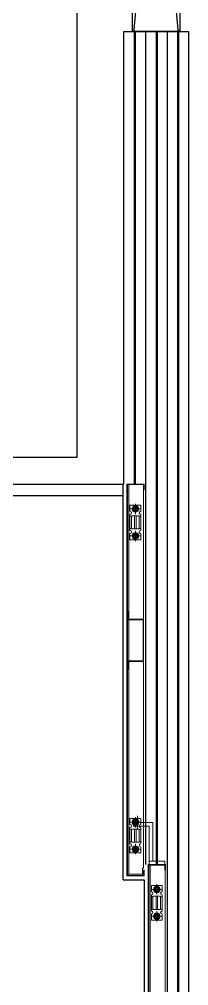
# Model space of a CAD drawing. Header units: millimetres. Extents: x 2370 to 266135, y -585395 to 33485.
# Drawn here: x 214324 to 214764, y 2888 to 5404 of the extents above; entities that cross this region are included whole.
import ezdxf
from ezdxf.lldxf.tags import DXFTag

# ---------------------------------------------------------------- set-up
doc = ezdxf.new("R2010")
doc.units = ezdxf.units.MM
for name, color, linetype in [('1', 1, 'CENTER2'), ('DOOR', 4, 'Continuous'), ('FIN', 9, 'Continuous'), ('주단면도-1$0$A-ST-CONC', 2, 'Continuous')]:
    doc.layers.add(name, color=color, linetype=linetype)
tags = doc.linetypes.add('CENTER', pattern=[2, 1.25, -0.25, 0.25, -0.25]).pattern_tags.tags
tags[10:11] = [DXFTag(74, 4), DXFTag(75, 0), DXFTag(340, '0'), DXFTag(46, 1.0), DXFTag(50, 0.0), DXFTag(44, 0.0), DXFTag(45, 0.0)]
tags[8:9] = [DXFTag(74, 4), DXFTag(75, 0), DXFTag(340, '0'), DXFTag(46, 1.0), DXFTag(50, 0.0), DXFTag(44, 0.0), DXFTag(45, 0.0)]
tags[6:7] = [DXFTag(74, 4), DXFTag(75, 0), DXFTag(340, '0'), DXFTag(46, 1.0), DXFTag(50, 0.0), DXFTag(44, 0.0), DXFTag(45, 0.0)]
tags[4:5] = [DXFTag(74, 4), DXFTag(75, 0), DXFTag(340, '0'), DXFTag(46, 1.0), DXFTag(50, 0.0), DXFTag(44, 0.0), DXFTag(45, 0.0)]
tags = doc.linetypes.add('CENTER2', pattern=[1.125, 0.75, -0.125, 0.125, -0.125]).pattern_tags.tags
tags[10:11] = [DXFTag(74, 4), DXFTag(75, 0), DXFTag(340, '0'), DXFTag(46, 1.0), DXFTag(50, 0.0), DXFTag(44, 0.0), DXFTag(45, 0.0)]
tags[8:9] = [DXFTag(74, 4), DXFTag(75, 0), DXFTag(340, '0'), DXFTag(46, 1.0), DXFTag(50, 0.0), DXFTag(44, 0.0), DXFTag(45, 0.0)]
tags[6:7] = [DXFTag(74, 4), DXFTag(75, 0), DXFTag(340, '0'), DXFTag(46, 1.0), DXFTag(50, 0.0), DXFTag(44, 0.0), DXFTag(45, 0.0)]
tags[4:5] = [DXFTag(74, 4), DXFTag(75, 0), DXFTag(340, '0'), DXFTag(46, 1.0), DXFTag(50, 0.0), DXFTag(44, 0.0), DXFTag(45, 0.0)]
tags = doc.linetypes.add('HIDDEN', pattern=[0.375, 0.25, -0.125]).pattern_tags.tags
tags[6:7] = [DXFTag(74, 4), DXFTag(75, 0), DXFTag(340, '0'), DXFTag(46, 1.0), DXFTag(50, 0.0), DXFTag(44, 0.0), DXFTag(45, 0.0)]
tags[4:5] = [DXFTag(74, 4), DXFTag(75, 0), DXFTag(340, '0'), DXFTag(46, 1.0), DXFTag(50, 0.0), DXFTag(44, 0.0), DXFTag(45, 0.0)]
tags = doc.linetypes.add('PHANTOM', pattern=[2.5, 1.25, -0.25, 0.25, -0.25, 0.25, -0.25]).pattern_tags.tags
tags[14:15] = [DXFTag(74, 4), DXFTag(75, 0), DXFTag(340, '0'), DXFTag(46, 1.0), DXFTag(50, 0.0), DXFTag(44, 0.0), DXFTag(45, 0.0)]
tags[12:13] = [DXFTag(74, 4), DXFTag(75, 0), DXFTag(340, '0'), DXFTag(46, 1.0), DXFTag(50, 0.0), DXFTag(44, 0.0), DXFTag(45, 0.0)]
tags[10:11] = [DXFTag(74, 4), DXFTag(75, 0), DXFTag(340, '0'), DXFTag(46, 1.0), DXFTag(50, 0.0), DXFTag(44, 0.0), DXFTag(45, 0.0)]
tags[8:9] = [DXFTag(74, 4), DXFTag(75, 0), DXFTag(340, '0'), DXFTag(46, 1.0), DXFTag(50, 0.0), DXFTag(44, 0.0), DXFTag(45, 0.0)]
tags[6:7] = [DXFTag(74, 4), DXFTag(75, 0), DXFTag(340, '0'), DXFTag(46, 1.0), DXFTag(50, 0.0), DXFTag(44, 0.0), DXFTag(45, 0.0)]
tags[4:5] = [DXFTag(74, 4), DXFTag(75, 0), DXFTag(340, '0'), DXFTag(46, 1.0), DXFTag(50, 0.0), DXFTag(44, 0.0), DXFTag(45, 0.0)]

# ---------------------------------------------------------------- blocks, each defined once
blk = doc.blocks.new('A$CB6419878')
at = {"linetype": 'Continuous'}
for p, q in [((986.6199979310913, 4494.664366542187, -5.258430046145758e-06), (1154.819997931045, 4494.664366542187, -5.258430046145758e-06)), ((1009.196877795941, 4494.83653651335, -5.258430045133634e-06), (1132.443118066032, 4494.83653651335, -5.258430045133634e-06))]:
    blk.add_line(p, q, dxfattribs=at)
at = {"linetype": 'Continuous', "const_width": 1, "elevation": -5.25843004616881e-06}
blk.add_lwpolyline([(1007.443118066032, 4559.83653651335), (1132.443118066032, 4559.83653651335), (1132.509999922622, 4494.837507613061), (1007.443118066032, 4494.83653651335), (1007.443118065625, 4559.83653651335)], dxfattribs=at)
at = {"linetype": 'Continuous', "elevation": -5.25843004616881e-06}
blk.add_lwpolyline([(1007.443118066032, 4559.83653651335), (1007.443118066032, 4494.83653651335), (1009.196877795941, 4494.83653651335, 0.3888787318529898), (1013.181656588305, 4498.487913542369), (1017.385125447443, 4546.533782455313, -0.3888787318529898), (1025.354683032172, 4553.83653651335), (1114.531553099892, 4553.83653651335, -0.3888787318529898), (1122.501110684621, 4546.533782455313), (1126.704579543759, 4498.487913542369, 0.3888787318529898), (1130.689358336123, 4494.83653651335), (1132.443118066032, 4494.83653651335), (1132.443118066032, 4559.83653651335), (1007.443118066032, 4559.83653651335)], format="xyb", dxfattribs=at)
at = {"layer": '1', "color": 1, "lineweight": 9}
for p, q in [((1029.719997931126, 3250.836536511313, -5.258430045133634e-06), (1002.719997931126, 3250.836536511313, -5.258430045133634e-06)), ((1016.219997931126, 3264.336536511313, -5.258430045133634e-06), (1016.219997931126, 3237.336536511313, -5.258430045133634e-06)), ((1002.719997931126, 3180.836536511313, -5.258430045133634e-06), (1029.719997931126, 3180.836536511313, -5.258430045133634e-06)), ((1016.219997931126, 3194.336536511313, -5.258430045133634e-06), (1016.219997931126, 3167.336536511313, -5.258430045133634e-06)), ((1016.219997931126, 2448.669869845326, -5.25843004616881e-06), (1016.219997931126, 2421.669869845326, -5.25843004616881e-06)), ((1029.719997931126, 2435.169869845326, -5.25843004616881e-06), (1002.719997931126, 2435.169869845326, -5.25843004616881e-06)), ((1016.219997931126, 2378.669869845326, -5.25843004616881e-06), (1016.219997931126, 2351.669869845326, -5.25843004616881e-06)), ((1002.719997931126, 2365.169869845326, -5.25843004616881e-06), (1029.719997931126, 2365.169869845326, -5.25843004616881e-06)), ((1071.91999793108, 2273.669869845093, -5.25843004616881e-06), (1071.91999793108, 2246.669869845093, -5.25843004616881e-06)), ((1085.41999793108, 2260.169869845093, -5.25843004616881e-06), (1058.41999793108, 2260.169869845093, -5.25843004616881e-06)), ((1058.41999793108, 2190.169869845093, -5.25843004616881e-06), (1085.41999793108, 2190.169869845093, -5.25843004616881e-06)), ((1071.91999793108, 2203.669869845093, -5.25843004616881e-06), (1071.91999793108, 2176.669869845093, -5.25843004616881e-06))]:
    blk.add_line(p, q, dxfattribs=at)
at = {"layer": '1', "color": 1, "linetype": 'CENTER', "lineweight": 9}
blk.add_line((1021.41999793108, 2452.169869845093, -5.25843004616881e-06), (1021.41999793108, 2416.169869845093, -5.25843004616881e-06), dxfattribs=at)
at = {"layer": 'DOOR', "lineweight": 9}
for p, q in [((994.1199979310331, 3315.836536511313, -5.258430045133634e-06), (1039.119997931033, 3315.836536511313, -5.258430045133634e-06)), ((994.1199979310331, 3315.836536511313, -5.258430045133634e-06), (994.1199979310331, 2295.169869845326, -5.25843004616881e-06)), ((995.7199979311263, 3315.836536511313, -5.258430045133634e-06), (1037.719997931126, 3315.836536511313, -5.258430045133634e-06)), ((995.7199979311263, 2300.169869845326, -5.25843004616881e-06), (995.7199979311263, 3315.836536511313, -5.258430045133634e-06)), ((995.7199979311263, 3314.23653651122, -5.258430045133634e-06), (1037.519997931056, 3314.23653651122, -5.258430045133634e-06)), ((995.7199979311263, 3314.23653651122, -5.258430045133634e-06), (995.7199979311263, 2296.769869845186, -5.25843004616881e-06)), ((1037.519997931056, 3314.23653651122, -5.258430045133634e-06), (1037.519997931056, 3300.836536511313, -5.258430045133634e-06)), ((1037.519997931056, 3300.836536511313, -5.258430045133634e-06), (1039.119997931033, 3300.836536511313, -5.258430045133634e-06)), ((1037.719997931126, 3315.836536511313, -5.258430045133634e-06), (1037.719997931126, 2315.169869845326, -5.25843004616881e-06)), ((1039.119997931033, 3315.836536511313, -5.258430045133634e-06), (1039.119997931033, 3300.836536511313, -5.258430045133634e-06)), ((1008.714444431564, 3250.836536511313, -5.258430045133634e-06), (1012.467221181345, 3257.336536511313, -5.258430045133634e-06)), ((1012.467221181345, 3244.336536511313, -5.258430045133634e-06), (1008.714444431564, 3250.836536511313, -5.258430045133634e-06)), ((1012.467221181345, 3257.336536511313, -5.258430045133634e-06), (1019.972774680791, 3257.336536511313, -5.258430045133634e-06)), ((1019.972774680791, 3257.336536511313, -5.258430045133634e-06), (1023.725551430456, 3250.836536511313, -5.258430045133634e-06)), ((1023.725551430456, 3250.836536511313, -5.258430045133634e-06), (1019.972774680791, 3244.336536511313, -5.258430045133634e-06)), ((1019.972774680791, 3244.336536511313, -5.258430045133634e-06), (1012.467221181345, 3244.336536511313, -5.258430045133634e-06)), ((1012.467221181345, 3187.336536511313, -5.258430045133634e-06), (1008.714444431564, 3180.836536511313, -5.258430045133634e-06)), ((1008.714444431564, 3180.836536511313, -5.258430045133634e-06), (1012.467221181345, 3174.336536511313, -5.258430045133634e-06)), ((1019.972774680791, 3187.336536511313, -5.258430045133634e-06), (1012.467221181345, 3187.336536511313, -5.258430045133634e-06)), ((1012.467221181345, 3174.336536511313, -5.258430045133634e-06), (1019.972774680791, 3174.336536511313, -5.258430045133634e-06)), ((1023.725551430456, 3180.836536511313, -5.258430045133634e-06), (1019.972774680791, 3187.336536511313, -5.258430045133634e-06)), ((1019.972774680791, 3174.336536511313, -5.258430045133634e-06), (1023.725551430456, 3180.836536511313, -5.258430045133634e-06)), ((995.7199979311263, 2984.014069393859, -5.258430047203986e-06), (997.3199979309866, 2984.014069393859, -5.258430047203986e-06)), ((995.7199979311263, 2984.014069393859, -5.258430047203986e-06), (995.7199979311263, 2962.414069393999, -5.258430047203986e-06)), ((997.3199979309866, 2984.014069393859, -5.258430047203986e-06), (997.3199979309866, 2964.014069393859, -5.258430047203986e-06)), ((995.7199979311263, 2962.414069393999, -5.258430047203986e-06), (1036.119997931033, 2962.414069393999, -5.258430047203986e-06)), ((997.3199979309866, 2964.014069393859, -5.258430047203986e-06), (1037.719997931126, 2964.014069393859, -5.258430047203986e-06)), ((1036.119997931033, 2962.414069393999, -5.258430047203986e-06), (1036.119997931033, 2855.614069393952, -5.258430047203986e-06)), ((1037.719997931126, 2964.014069393859, -5.258430047203986e-06), (1037.719997931126, 2854.014069393859, -5.258430047203986e-06)), ((995.7199979311263, 2855.614069393952, -5.258430047203986e-06), (995.7199979311263, 2834.014069393859, -5.258430047203986e-06)), ((1036.119997931033, 2855.614069393952, -5.258430047203986e-06), (995.7199979311263, 2855.614069393952, -5.258430047203986e-06)), ((997.3199979309866, 2854.014069393859, -5.258430047203986e-06), (997.3199979309866, 2834.014069393859, -5.258430047203986e-06)), ((1037.719997931126, 2854.014069393859, -5.258430047203986e-06), (997.3199979309866, 2854.014069393859, -5.258430047203986e-06)), ((995.7199979311263, 2834.014069393859, -5.258430047203986e-06), (997.3199979309866, 2834.014069393859, -5.258430047203986e-06)), ((1008.714444431564, 2435.169869845326, -5.25843004616881e-06), (1012.467221181345, 2441.669869845326, -5.25843004616881e-06)), ((1012.467221181345, 2441.669869845326, -5.25843004616881e-06), (1019.972774680791, 2441.669869845326, -5.25843004616881e-06)), ((1019.972774680791, 2441.669869845326, -5.25843004616881e-06), (1023.725551430456, 2435.169869845326, -5.25843004616881e-06)), ((1012.467221181345, 2428.669869845326, -5.25843004616881e-06), (1008.714444431564, 2435.169869845326, -5.25843004616881e-06)), ((1011.41999793108, 2434.169869845093, -5.25843004616881e-06), (1011.41999793108, 2425.169869845093, -5.25843004616881e-06)), ((1061.41999793108, 2434.169869845093, -5.25843004616881e-06), (1011.41999793108, 2434.169869845093, -5.25843004616881e-06)), ((1011.41999793108, 2425.169869845093, -5.25843004616881e-06), (1052.41999793108, 2425.169869845093, -5.25843004616881e-06)), ((1019.972774680791, 2428.669869845326, -5.25843004616881e-06), (1012.467221181345, 2428.669869845326, -5.25843004616881e-06)), ((1023.725551430456, 2435.169869845326, -5.25843004616881e-06), (1019.972774680791, 2428.669869845326, -5.25843004616881e-06)), ((1052.41999793108, 2334.169869845093, -5.25843004616881e-06), (1052.41999793108, 2425.169869845093, -5.25843004616881e-06)), ((1061.41999793108, 2434.169869845093, -5.25843004616881e-06), (1061.41999793108, 2334.169869845093, -5.25843004616881e-06)), ((1012.467221181345, 2371.669869845326, -5.25843004616881e-06), (1008.714444431564, 2365.169869845326, -5.25843004616881e-06)), ((1019.972774680791, 2371.669869845326, -5.25843004616881e-06), (1012.467221181345, 2371.669869845326, -5.25843004616881e-06)), ((1023.725551430456, 2365.169869845326, -5.25843004616881e-06), (1019.972774680791, 2371.669869845326, -5.25843004616881e-06)), ((1008.714444431564, 2365.169869845326, -5.25843004616881e-06), (1012.467221181345, 2358.669869845326, -5.25843004616881e-06)), ((1012.467221181345, 2358.669869845326, -5.25843004616881e-06), (1019.972774680791, 2358.669869845326, -5.25843004616881e-06)), ((1019.972774680791, 2358.669869845326, -5.25843004616881e-06), (1023.725551430456, 2365.169869845326, -5.25843004616881e-06)), ((1037.719997931126, 2315.169869845326, -5.25843004616881e-06), (1034.719997931126, 2315.169869845326, -5.25843004616881e-06)), ((1034.719997931126, 2315.169869845326, -5.25843004616881e-06), (1034.719997931126, 2300.169869845326, -5.25843004616881e-06)), ((1049.819997930987, 2325.169869845093, -5.25843004616881e-06), (1094.819997930987, 2325.169869845093, -5.25843004616881e-06)), ((1049.819997930987, 2325.169869845093, -5.25843004616881e-06), (1049.819997930987, 1295.503203179338, -5.258430044098457e-06)), ((1049.91999793108, 2325.169869845093, -5.25843004616881e-06), (1094.91999793108, 2325.169869845093, -5.25843004616881e-06)), ((1051.41999793108, 2325.169869845093, -5.25843004616881e-06), (1093.41999793108, 2325.169869845093, -5.25843004616881e-06)), ((1051.41999793108, 1300.503203179338, -5.258430044098457e-06), (1051.41999793108, 2325.169869845093, -5.25843004616881e-06)), ((1051.41999793108, 2323.569869845, -5.25843004616881e-06), (1093.21999793101, 2323.569869845, -5.25843004616881e-06)), ((1051.41999793108, 2323.569869845, -5.25843004616881e-06), (1051.41999793108, 1297.103203179198, -5.258430044098457e-06)), ((1092.41999793108, 2334.169869845093, -5.25843004616881e-06), (1052.41999793108, 2334.169869845093, -5.25843004616881e-06)), ((1052.41999793108, 2334.169869845093, -5.25843004616881e-06), (1052.41999793108, 2325.169869845093, -5.25843004616881e-06)), ((1061.41999793108, 2334.169869845093, -5.25843004616881e-06), (1052.41999793108, 2334.169869845093, -5.25843004616881e-06)), ((1052.41999793108, 2325.169869845093, -5.25843004616881e-06), (1092.41999793108, 2325.169869845093, -5.25843004616881e-06)), ((1092.41999793108, 2325.169869845093, -5.25843004616881e-06), (1092.41999793108, 2334.169869845093, -5.25843004616881e-06)), ((1093.21999793101, 2323.569869845, -5.25843004616881e-06), (1093.21999793101, 2310.169869845093, -5.25843004616881e-06)), ((1093.41999793108, 2325.169869845093, -5.25843004616881e-06), (1093.41999793108, 1315.503203179338, -5.258430044098457e-06)), ((1094.819997930987, 2325.169869845093, -5.25843004616881e-06), (1094.819997930987, 2310.169869845093, -5.25843004616881e-06)), ((994.1199979310331, 2295.169869845326, -5.25843004616881e-06), (1039.119997931033, 2295.169869845326, -5.25843004616881e-06)), ((1034.719997931126, 2300.169869845326, -5.25843004616881e-06), (995.7199979311263, 2300.169869845326, -5.25843004616881e-06)), ((995.7199979311263, 2296.769869845186, -5.25843004616881e-06), (1037.519997931056, 2296.769869845186, -5.25843004616881e-06)), ((1037.519997931056, 2310.169869845326, -5.25843004616881e-06), (1039.119997931033, 2310.169869845326, -5.25843004616881e-06)), ((1037.519997931056, 2296.769869845186, -5.25843004616881e-06), (1037.519997931056, 2310.169869845326, -5.25843004616881e-06)), ((1039.119997931033, 2295.169869845326, -5.25843004616881e-06), (1039.119997931033, 2310.169869845326, -5.25843004616881e-06)), ((1093.21999793101, 2310.169869845093, -5.25843004616881e-06), (1094.819997930987, 2310.169869845093, -5.25843004616881e-06)), ((1064.414444431517, 2260.169869845093, -5.25843004616881e-06), (1068.167221181298, 2266.669869845093, -5.25843004616881e-06)), ((1068.167221181298, 2266.669869845093, -5.25843004616881e-06), (1075.672774680745, 2266.669869845093, -5.25843004616881e-06)), ((1075.672774680745, 2266.669869845093, -5.25843004616881e-06), (1079.42555143041, 2260.169869845093, -5.25843004616881e-06)), ((1068.167221181298, 2253.669869845093, -5.25843004616881e-06), (1064.414444431517, 2260.169869845093, -5.25843004616881e-06)), ((1075.672774680745, 2253.669869845093, -5.25843004616881e-06), (1068.167221181298, 2253.669869845093, -5.25843004616881e-06)), ((1079.42555143041, 2260.169869845093, -5.25843004616881e-06), (1075.672774680745, 2253.669869845093, -5.25843004616881e-06)), ((1068.167221181298, 2196.669869845093, -5.25843004616881e-06), (1064.414444431517, 2190.169869845093, -5.25843004616881e-06)), ((1064.414444431517, 2190.169869845093, -5.25843004616881e-06), (1068.167221181298, 2183.669869845093, -5.25843004616881e-06)), ((1075.672774680745, 2196.669869845093, -5.25843004616881e-06), (1068.167221181298, 2196.669869845093, -5.25843004616881e-06)), ((1079.42555143041, 2190.169869845093, -5.25843004616881e-06), (1075.672774680745, 2196.669869845093, -5.25843004616881e-06)), ((1075.672774680745, 2183.669869845093, -5.25843004616881e-06), (1079.42555143041, 2190.169869845093, -5.25843004616881e-06)), ((1068.167221181298, 2183.669869845093, -5.25843004616881e-06), (1075.672774680745, 2183.669869845093, -5.25843004616881e-06))]:
    blk.add_line(p, q, dxfattribs=at)
at = {"layer": 'DOOR', "linetype": 'HIDDEN', "lineweight": 9}
for p, q in [((998.9199979310797, 2300.169869845326, -5.25843004616881e-06), (998.9199979310797, 3315.836536511313, -5.258430045133634e-06)), ((1054.619997931033, 1300.503203179338, -5.258430044098457e-06), (1054.619997931033, 2325.169869845093, -5.25843004616881e-06))]:
    blk.add_line(p, q, dxfattribs=at)
at = {"layer": 'DOOR', "lineweight": 9, "ltscale": 8}
for p, q in [((1030.219997931126, 3260.836536511313, -5.258430045133634e-06), (1002.219997931126, 3260.836536511313, -5.258430045133634e-06)), ((1002.219997931126, 3260.836536511313, -5.258430045133634e-06), (1002.219997931126, 3244.836552477209, -5.258430045133634e-06)), ((1030.219997931126, 3244.836552477209, -5.258430045133634e-06), (1030.219997931126, 3260.836536511313, -5.258430045133634e-06)), ((1002.219997931126, 3236.83653651108, -5.258430045133634e-06), (1002.219997931126, 3194.836536511313, -5.258430045133634e-06)), ((1006.219997931126, 3231.836536511313, -5.258430045133634e-06), (1002.219997931126, 3231.836536511313, -5.258430045133634e-06)), ((1026.219997931126, 3232.836536511313, -5.258430045133634e-06), (1006.219997931126, 3232.836536511313, -5.258430045133634e-06)), ((1006.219997931126, 3232.836536511313, -5.258430045133634e-06), (1006.219997931126, 3198.836536511313, -5.258430045133634e-06)), ((1014.219997931126, 3232.836536511313, -5.258430045133634e-06), (1014.219997931126, 3198.836536511313, -5.258430045133634e-06)), ((1018.219997931126, 3232.836536511313, -5.258430045133634e-06), (1018.219997931126, 3198.836536511313, -5.258430045133634e-06)), ((1026.219997931126, 3198.836536511313, -5.258430045133634e-06), (1026.219997931126, 3232.836536511313, -5.258430045133634e-06)), ((1030.219997931126, 3231.836536511313, -5.258430045133634e-06), (1026.219997931126, 3231.836536511313, -5.258430045133634e-06)), ((1030.219997931126, 3194.836536511313, -5.258430045133634e-06), (1030.219997931126, 3236.83653651108, -5.258430045133634e-06)), ((1006.219997931126, 3199.836536511313, -5.258430045133634e-06), (1002.219997931126, 3199.836536511313, -5.258430045133634e-06)), ((1026.219997931126, 3198.836536511313, -5.258430045133634e-06), (1006.219997931126, 3198.836536511313, -5.258430045133634e-06)), ((1030.219997931126, 3199.836536511313, -5.258430045133634e-06), (1026.219997931126, 3199.836536511313, -5.258430045133634e-06)), ((1002.219997931126, 3186.836520545185, -5.258430045133634e-06), (1002.219997931126, 3170.836536511313, -5.258430045133634e-06)), ((1002.219997931126, 3170.836536511313, -5.258430045133634e-06), (1030.219997931126, 3170.836536511313, -5.258430045133634e-06)), ((1030.219997931126, 3170.836536511313, -5.258430045133634e-06), (1030.219997931126, 3186.836520545185, -5.258430045133634e-06)), ((1002.219997931126, 2445.169869845326, -5.25843004616881e-06), (1002.219997931126, 2429.169885811221, -5.25843004616881e-06)), ((1030.219997931126, 2445.169869845326, -5.25843004616881e-06), (1002.219997931126, 2445.169869845326, -5.25843004616881e-06)), ((1030.219997931126, 2429.169885811221, -5.25843004616881e-06), (1030.219997931126, 2445.169869845326, -5.25843004616881e-06)), ((1002.219997931126, 2421.169869845093, -5.25843004616881e-06), (1002.219997931126, 2379.169869845326, -5.25843004616881e-06)), ((1006.219997931126, 2416.169869845326, -5.25843004616881e-06), (1002.219997931126, 2416.169869845326, -5.25843004616881e-06)), ((1026.219997931126, 2417.169869845326, -5.25843004616881e-06), (1006.219997931126, 2417.169869845326, -5.25843004616881e-06)), ((1006.219997931126, 2417.169869845326, -5.25843004616881e-06), (1006.219997931126, 2383.169869845326, -5.25843004616881e-06)), ((1014.219997931126, 2417.169869845326, -5.25843004616881e-06), (1014.219997931126, 2383.169869845326, -5.25843004616881e-06)), ((1018.219997931126, 2417.169869845326, -5.25843004616881e-06), (1018.219997931126, 2383.169869845326, -5.25843004616881e-06)), ((1026.219997931126, 2383.169869845326, -5.25843004616881e-06), (1026.219997931126, 2417.169869845326, -5.25843004616881e-06)), ((1030.219997931126, 2416.169869845326, -5.25843004616881e-06), (1026.219997931126, 2416.169869845326, -5.25843004616881e-06)), ((1030.219997931126, 2379.169869845326, -5.25843004616881e-06), (1030.219997931126, 2421.169869845093, -5.25843004616881e-06)), ((1006.219997931126, 2384.169869845326, -5.25843004616881e-06), (1002.219997931126, 2384.169869845326, -5.25843004616881e-06)), ((1002.219997931126, 2371.169853879197, -5.25843004616881e-06), (1002.219997931126, 2355.169869845326, -5.25843004616881e-06)), ((1026.219997931126, 2383.169869845326, -5.25843004616881e-06), (1006.219997931126, 2383.169869845326, -5.25843004616881e-06)), ((1030.219997931126, 2384.169869845326, -5.25843004616881e-06), (1026.219997931126, 2384.169869845326, -5.25843004616881e-06)), ((1030.219997931126, 2355.169869845326, -5.25843004616881e-06), (1030.219997931126, 2371.169853879197, -5.25843004616881e-06)), ((1002.219997931126, 2355.169869845326, -5.25843004616881e-06), (1030.219997931126, 2355.169869845326, -5.25843004616881e-06)), ((1085.91999793108, 2270.169869845093, -5.25843004616881e-06), (1057.91999793108, 2270.169869845093, -5.25843004616881e-06)), ((1057.91999793108, 2270.169869845093, -5.25843004616881e-06), (1057.91999793108, 2254.169885810988, -5.25843004616881e-06)), ((1085.91999793108, 2254.169885810988, -5.25843004616881e-06), (1085.91999793108, 2270.169869845093, -5.25843004616881e-06)), ((1057.91999793108, 2246.16986984486, -5.25843004616881e-06), (1057.91999793108, 2204.169869845093, -5.25843004616881e-06)), ((1061.91999793108, 2241.169869845093, -5.25843004616881e-06), (1057.91999793108, 2241.169869845093, -5.25843004616881e-06)), ((1081.91999793108, 2242.169869845093, -5.25843004616881e-06), (1061.91999793108, 2242.169869845093, -5.25843004616881e-06)), ((1061.91999793108, 2242.169869845093, -5.25843004616881e-06), (1061.91999793108, 2208.169869845093, -5.25843004616881e-06)), ((1069.91999793108, 2242.169869845093, -5.25843004616881e-06), (1069.91999793108, 2208.169869845093, -5.25843004616881e-06)), ((1073.91999793108, 2242.169869845093, -5.25843004616881e-06), (1073.91999793108, 2208.169869845093, -5.25843004616881e-06)), ((1081.91999793108, 2208.169869845093, -5.25843004616881e-06), (1081.91999793108, 2242.169869845093, -5.25843004616881e-06)), ((1085.91999793108, 2241.169869845093, -5.25843004616881e-06), (1081.91999793108, 2241.169869845093, -5.25843004616881e-06)), ((1085.91999793108, 2204.169869845093, -5.25843004616881e-06), (1085.91999793108, 2246.16986984486, -5.25843004616881e-06)), ((1061.91999793108, 2209.169869845093, -5.25843004616881e-06), (1057.91999793108, 2209.169869845093, -5.25843004616881e-06)), ((1057.91999793108, 2196.169853878964, -5.25843004616881e-06), (1057.91999793108, 2180.169869845093, -5.25843004616881e-06)), ((1081.91999793108, 2208.169869845093, -5.25843004616881e-06), (1061.91999793108, 2208.169869845093, -5.25843004616881e-06)), ((1085.91999793108, 2209.169869845093, -5.25843004616881e-06), (1081.91999793108, 2209.169869845093, -5.25843004616881e-06)), ((1085.91999793108, 2180.169869845093, -5.25843004616881e-06), (1085.91999793108, 2196.169853878964, -5.25843004616881e-06)), ((1057.91999793108, 2180.169869845093, -5.25843004616881e-06), (1085.91999793108, 2180.169869845093, -5.25843004616881e-06))]:
    blk.add_line(p, q, dxfattribs=at)
at = {"layer": 'DOOR', "lineweight": 9}
for centre, radius in [((1016.219997931126, 3250.836536511313, -5.258430045133634e-06), 8.5), ((1016.219997931126, 3250.836536511313, -5.258430045133634e-06), 6.5), ((1016.219997931126, 3250.836536511313, -5.258430045133634e-06), 5), ((1016.219997931126, 3180.836536511313, -5.258430045133634e-06), 8.5), ((1016.219997931126, 3180.836536511313, -5.258430045133634e-06), 6.5), ((1016.219997931126, 3180.836536511313, -5.258430045133634e-06), 5), ((1016.219997931126, 2435.169869845326, -5.25843004616881e-06), 8.5), ((1016.219997931126, 2435.169869845326, -5.25843004616881e-06), 6.5), ((1016.219997931126, 2435.169869845326, -5.25843004616881e-06), 5), ((1016.219997931126, 2365.169869845326, -5.25843004616881e-06), 8.5), ((1016.219997931126, 2365.169869845326, -5.25843004616881e-06), 6.5), ((1016.219997931126, 2365.169869845326, -5.25843004616881e-06), 5), ((1071.91999793108, 2260.169869845093, -5.25843004616881e-06), 8.5), ((1071.91999793108, 2260.169869845093, -5.25843004616881e-06), 6.5), ((1071.91999793108, 2260.169869845093, -5.25843004616881e-06), 5), ((1071.91999793108, 2190.169869845093, -5.25843004616881e-06), 8.5), ((1071.91999793108, 2190.169869845093, -5.25843004616881e-06), 6.5), ((1071.91999793108, 2190.169869845093, -5.25843004616881e-06), 5)]:
    blk.add_circle(centre, radius, dxfattribs=at)
at = {"layer": 'DOOR', "lineweight": 9, "ltscale": 8}
for centre in [(1016.219997931126, 3250.836536511313, -5.258430045133634e-06), (1016.219997931126, 3180.836536511313, -5.258430045133634e-06), (1016.219997931126, 2435.169869845326, -5.25843004616881e-06), (1016.219997931126, 2365.169869845326, -5.25843004616881e-06), (1071.91999793108, 2260.169869845093, -5.25843004616881e-06), (1071.91999793108, 2190.169869845093, -5.25843004616881e-06)]:
    blk.add_circle(centre, 4, dxfattribs=at)
at = {"layer": 'DOOR', "lineweight": 9, "ltscale": 8, "extrusion": (0, 0, -1)}
for centre, major_axis, ratio, start_param, end_param in [((1002.217079221824, 3240.836544491118, -5.258430045133634e-06), (4.002917645537686, 0.002918279236856748), 0.9992731142670788, -1.569338673459052, 1.570795689427729), ((1030.222916640429, 3190.836528531276, -5.258430045133634e-06), (4.002917650531321, 0.00291141143182189), 0.9992731142688893, 1.572252265677144, 4.712386628564834), ((1002.217079221824, 2425.16987782513, -5.25843004616881e-06), (4.002917645537686, 0.002918279236856748), 0.9992731142670788, -1.569338673459052, 1.570795689427729), ((1030.222916640429, 2375.169861865288, -5.25843004616881e-06), (4.002917650531321, 0.00291141143182189), 0.9992731142688893, 1.572252265677144, 4.712386628564834), ((1057.917079221777, 2250.169877824897, -5.25843004616881e-06), (4.002917645537684, 0.002918279236856748), 0.999273114267079, -1.569338673459052, 1.570795689427729), ((1085.922916640382, 2200.169861865055, -5.25843004616881e-06), (4.002917650531321, 0.00291141143182189), 0.9992731142688895, 1.572252265677144, 4.712386628564834)]:
    blk.add_ellipse(centre, major_axis=major_axis, ratio=ratio, start_param=start_param, end_param=end_param, dxfattribs=at)
at = {"layer": 'DOOR', "lineweight": 9, "ltscale": 8}
for centre, major_axis, ratio, start_param, end_param in [((1030.222916640429, 3240.836544491118, -5.258430045133634e-06), (-4.002917645537571, 0.002918279255797587), 0.9992731142670813, -1.569338673455233, 1.570795689433366), ((1002.217079221824, 3190.836528531276, -5.258430045133634e-06), (-4.002917650530415, 0.002911412673108659), 0.9992731142688889, 1.572252265987923, 4.712386628874705), ((1030.222916640429, 2425.16987782513, -5.25843004616881e-06), (-4.002917645537571, 0.002918279255797587), 0.9992731142670813, -1.569338673455233, 1.570795689433366), ((1002.217079221824, 2375.169861865288, -5.25843004616881e-06), (-4.002917650530415, 0.002911412673108659), 0.9992731142688889, 1.572252265987923, 4.712386628874705), ((1085.922916640382, 2250.169877824897, -5.25843004616881e-06), (-4.002917645537571, 0.002918279255797587), 0.9992731142670813, -1.569338673455233, 1.570795689433366), ((1057.917079221777, 2200.169861865055, -5.25843004616881e-06), (-4.002917650530415, 0.002911412673108659), 0.9992731142688891, 1.572252265987923, 4.712386628874705)]:
    blk.add_ellipse(centre, major_axis=major_axis, ratio=ratio, start_param=start_param, end_param=end_param, dxfattribs=at)
at = {"layer": 'FIN', "color": 6, "linetype": 'PHANTOM'}
for p, q in [((986.6199979310331, 3315.836536511313, -5.258430046169049e-06), (986.6199979310331, 4494.664366542245, -5.258430046145758e-06)), ((1013.619997931033, 3315.836536511313, -5.258430046169049e-06), (1013.619997931033, 4494.664366542245, -5.258430046145758e-06)), ((1016.619997931033, 3315.836536511313, -5.258430046169049e-06), (1016.619997931033, 4494.664366542245, -5.258430046145758e-06)), ((1043.819997930987, 2325.169869845093, -5.25843004616881e-06), (1043.819997930987, 4494.83653651335, -5.258430045133634e-06)), ((1070.819997930987, 2325.169869845093, -5.25843004616881e-06), (1070.819997930987, 4494.83653651335, -5.258430045133634e-06)), ((1073.819997930987, 2325.169869845093, -5.25843004616881e-06), (1073.819997930987, 4494.83653651335, -5.258430045133634e-06)), ((1099.619997931033, 1334.503203179105, -5.258430044098457e-06), (1099.619997931033, 4494.83653651335, -5.258430045081723e-06)), ((1126.619997931033, 1334.503203179105, -5.258430044098457e-06), (1126.619997931033, 4494.83653651335, -5.258430045081723e-06)), ((1129.619997931033, 1334.503203179105, -5.258430044098457e-06), (1129.619997931033, 4494.83653651335, -5.258430045081723e-06))]:
    blk.add_line(p, q, dxfattribs=at)
at = {"layer": 'FIN', "color": 6}
for p, q in [((1154.819997931045, 4494.664366542187, -5.258430046101308e-06), (1154.819997931045, 286.2365366086597, -5.25843004616881e-06)), ((1154.819997930987, 4494.664366542187, -5.258430046101308e-06), (1154.819997930987, 286.2365366087179, -5.25843004616881e-06)), ((0, 3315.836536511313, 8.920953607260618e-07), (984.1199979310331, 3315.836536511313, -5.258430045133634e-06)), ((984.1199979310331, 2285.169869845326, -5.25843004616881e-06), (984.1199979310331, 3315.836536511313, -5.25843004616881e-06)), ((0, 3285.836536511313, 8.920953607260618e-07), (984.1199979310331, 3285.836536511313, -5.258430045133634e-06)), ((984.1199979310331, 2285.169869845326, -5.25843004616881e-06), (1039.119997931033, 2285.169869845326, -5.25843004616881e-06)), ((1039.119997931033, 2285.169869845326, -5.25843004616881e-06), (1039.119997931033, 1285.503203179338, -5.258430045133634e-06))]:
    blk.add_line(p, q, dxfattribs=at)

msp = doc.modelspace()

# ---------------------------------------------------------------- linework, layer by layer
at = {"layer": '주단면도-1$0$A-ST-CONC'}
for p, q in [((214473.6019535138, 4264.103465044747), (214473.6090169028, 11164.10346504644)), ((214173.6019535138, 4264.103465044747), (214473.6019535138, 4264.103465044747))]:
    msp.add_line(p, q, dxfattribs=at)

# ---------------------------------------------------------------- block references
at = {"ltscale": 600}
msp.add_blockref('A$CB6419878', (213609.2301189922, 878.2669284371004), dxfattribs=at)

doc.saveas('drawing.dxf')
